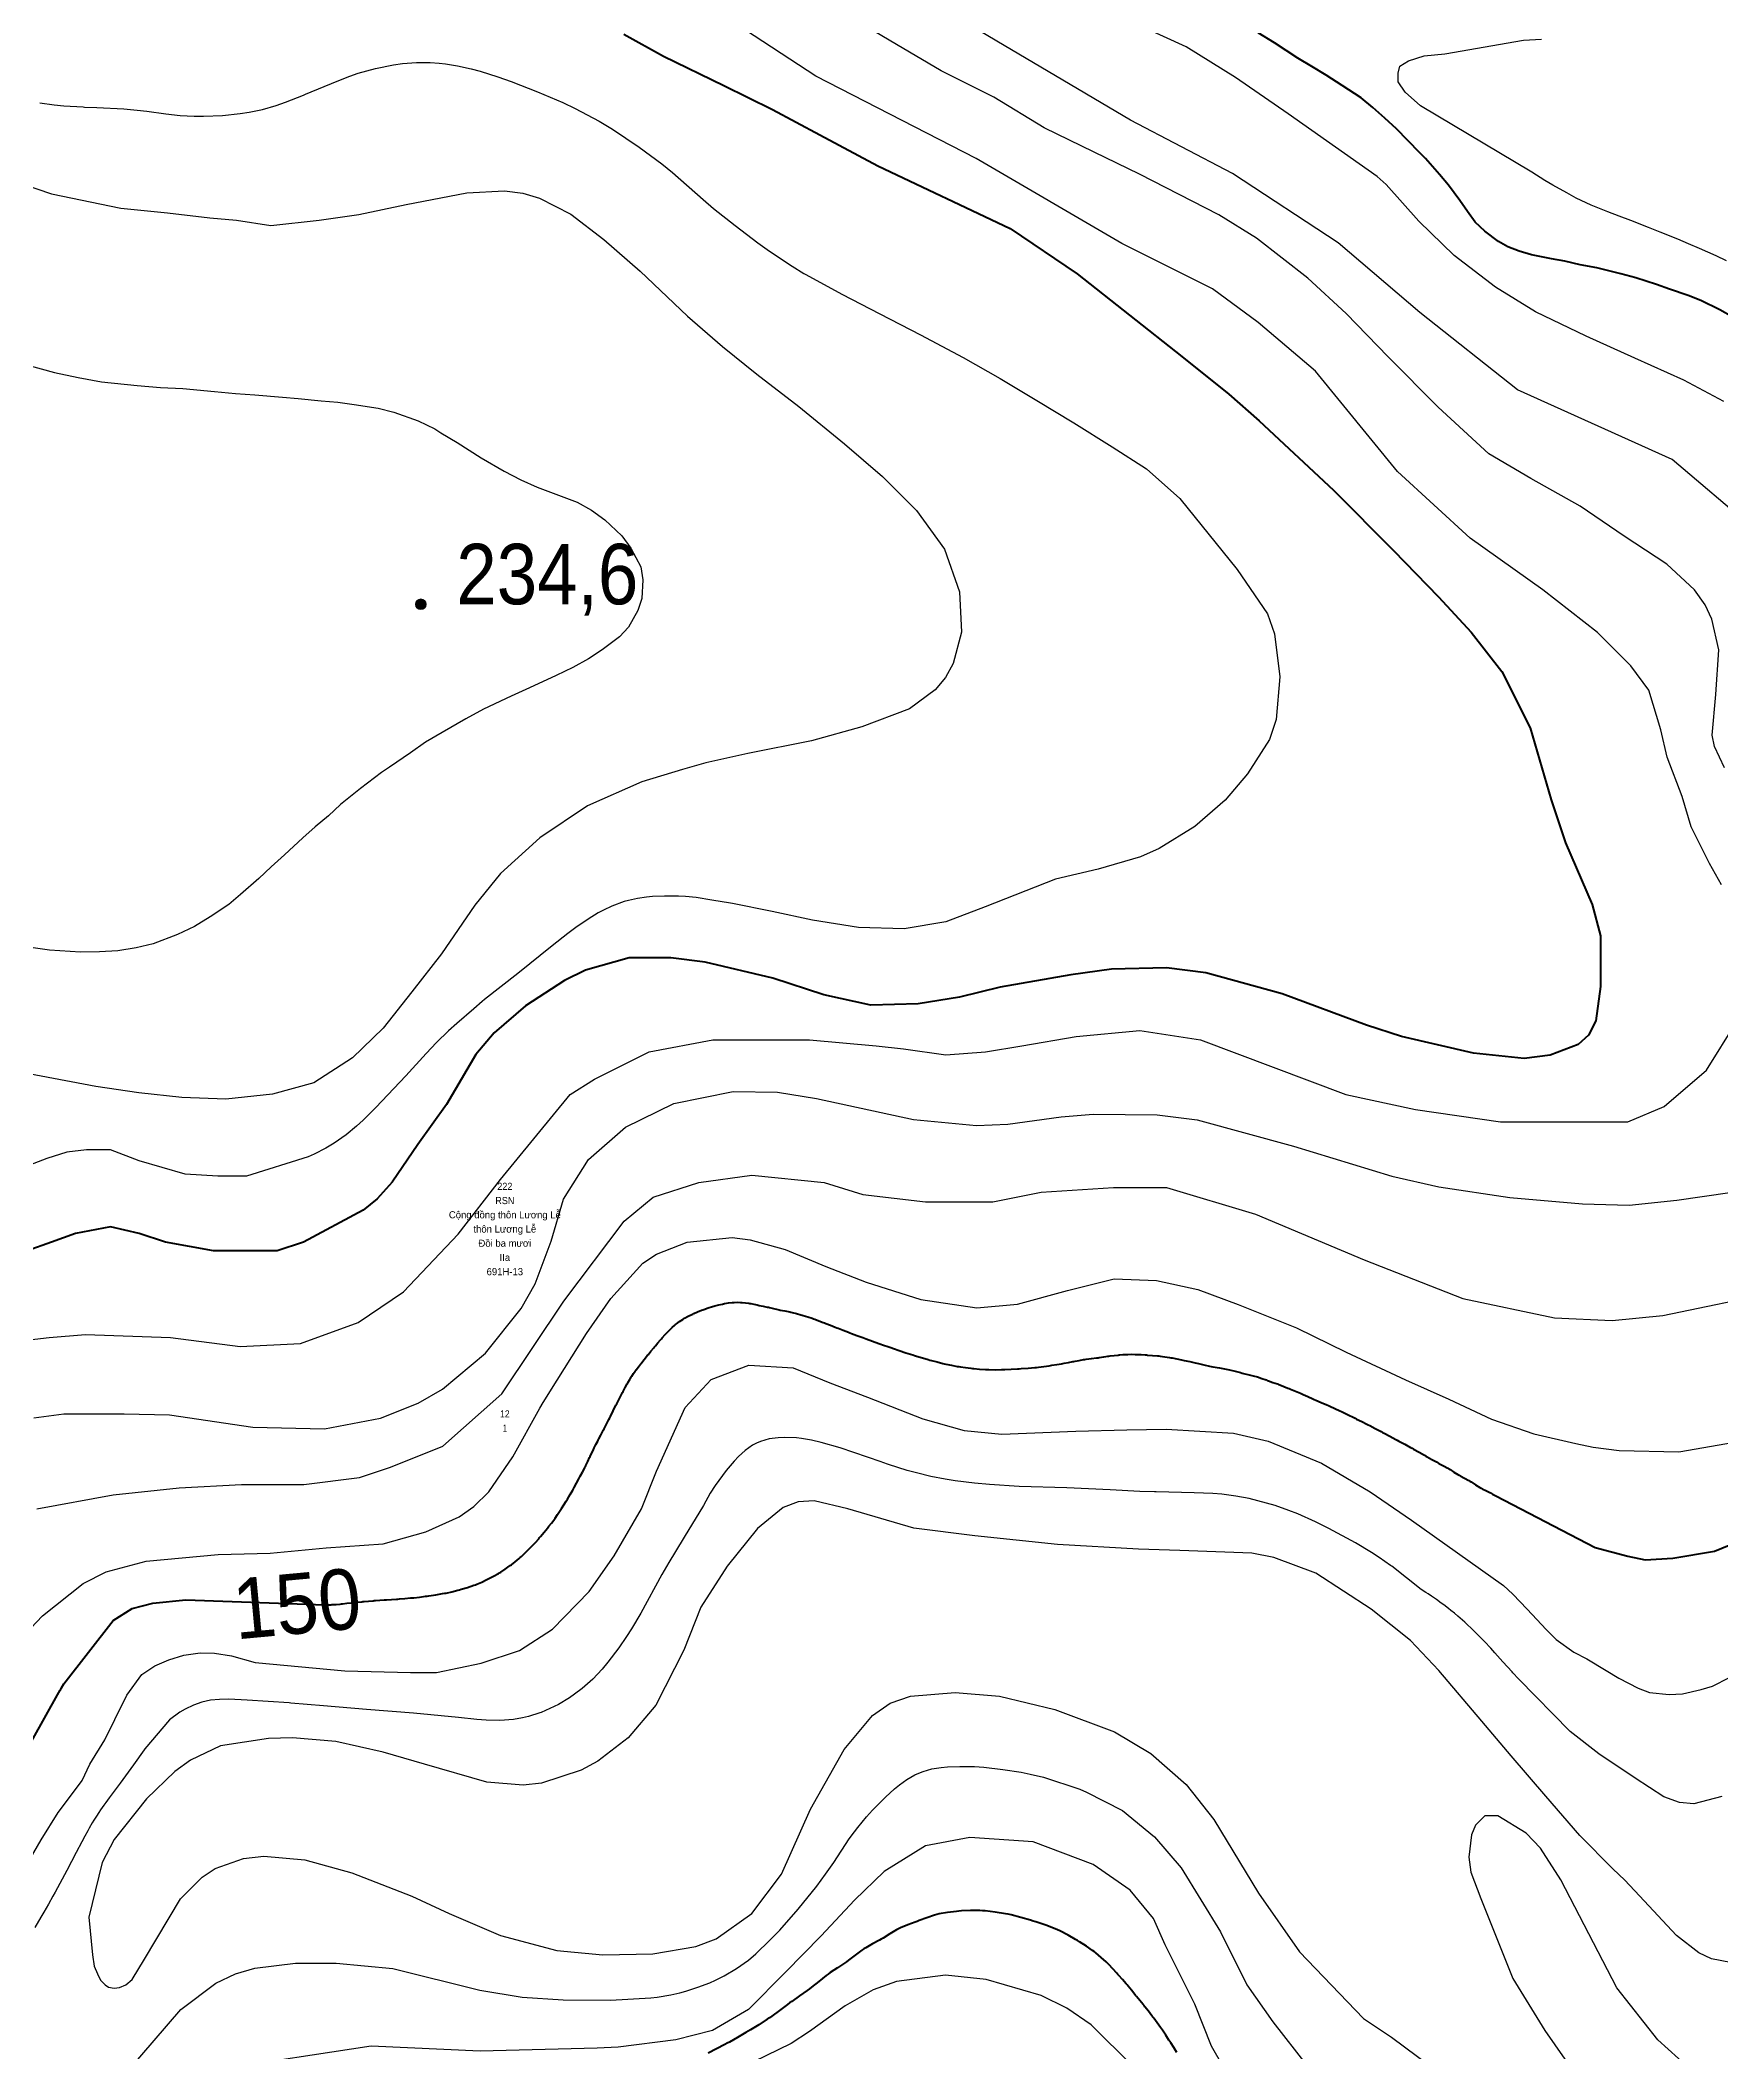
# Model space of a CAD drawing. Header units: metres. Extents: x 549268 to 556659, y 1838059 to 1844558.
# Drawn here: x 555331 to 555804, y 1839774 to 1840340 of the extents above; entities that cross this region are included whole.
import ezdxf
from ezdxf.enums import TextEntityAlignment as Align

# ---------------------------------------------------------------- set-up
doc = ezdxf.new("R2010")
doc.units = ezdxf.units.M
doc.header["$LTSCALE"] = 0.8
for name, color, linetype, lineweight in [('1', 7, 'Continuous', 25), ('2', 7, 'Continuous', 53), ('5', 7, 'Continuous', 13)]:
    doc.layers.add(name, color=color, linetype=linetype, lineweight=lineweight)
doc.layers.add('15', color=7, linetype='Continuous')
doc.layers.add('4', color=7, linetype='Continuous')

msp = doc.modelspace()

# ---------------------------------------------------------------- hatches: boundary and pattern name
at = {"layer": '5'}
msp.add_hatch(color=256, dxfattribs=at).paths.add_polyline_path([(555439.41, 1840181.23, 1), (555436.41, 1840181.23, 1)])

# ---------------------------------------------------------------- linework, layer by layer
at = {"layer": '1'}
for points in [[(555804.7, 1840135.26), (555801.85, 1840141.21), (555801.21, 1840144.4), (555802.29, 1840155.84), (555803.14, 1840168.47), (555801.14, 1840177.07), (555799.23, 1840181.05), (555796.22, 1840185.34), (555788.52, 1840192.5), (555776.51, 1840200.44), (555764.12, 1840208.86), (555750.2, 1840216.58), (555738.35, 1840223.55), (555724.14, 1840236.69), (555710.06, 1840250.81), (555698.3, 1840263.07), (555687.51, 1840272.98), (555673.04, 1840284.23), (555662.41, 1840290.79), (555640.1, 1840302.2), (555627.35, 1840308.37), (555613.3, 1840315.25), (555599.16, 1840323.89), (555584.31, 1840331.24), (555571.71, 1840338.65), (555556.88, 1840347.49)], [(555933.26, 1839959.96), (555943.57, 1839964.55), (555960.76, 1839966.85), (555972.22, 1839968), (555983.68, 1839972.6), (555998.58, 1839981.79), (556006.6, 1839996.73), (556007.75, 1840017.42), (555981.39, 1840055.34), (555918.36, 1840113.95), (555873.67, 1840135.79), (555847.31, 1840142.68), (555840.43, 1840146.13), (555832.41, 1840155.33), (555827.83, 1840173.71), (555822.1, 1840188.65), (555812.93, 1840202.44), (555790.01, 1840221.98), (555746.46, 1840241.52), (555718.96, 1840263.35), (555696.04, 1840282.89), (555666.24, 1840302.43), (555637.59, 1840317.37), (555587.17, 1840347.25)], [(555803.88, 1840102.38), (555800.47, 1840108.36), (555795.35, 1840118.62), (555792.8, 1840127.16), (555788.54, 1840138.28), (555786.83, 1840145.97), (555783.42, 1840157.08), (555778.31, 1840163.92), (555768.93, 1840173.32), (555753.59, 1840185.29), (555733.13, 1840199.82), (555712.67, 1840218.63), (555689.66, 1840246.84), (555673.46, 1840260.51), (555660.68, 1840269.92), (555635.11, 1840282.74), (555594.19, 1840306.67), (555549.01, 1840329.75), (555526.86, 1840344.28)], [(555804.52, 1840238.26), (555793.22, 1840244.27), (555779.44, 1840250.49), (555765.75, 1840256.65), (555751.49, 1840263.53), (555740.23, 1840270.48), (555728.62, 1840279.37), (555718.73, 1840289.03), (555709.47, 1840299.33), (555706.96, 1840301.53), (555692.76, 1840311.57), (555681.96, 1840319.14), (555667.09, 1840329.4), (555653.23, 1840338.07), (555641.55, 1840343.39)], [(555778.36, 1840289.14), (555775.03, 1840290.43), (555771.88, 1840291.59), (555767.2, 1840293.5), (555762.99, 1840295.47), (555760.35, 1840296.94), (555756.43, 1840299.1), (555754.12, 1840300.45), (555750.49, 1840302.81), (555719.2, 1840321.39), (555714.82, 1840325.29), (555712.87, 1840328.22), (555712.87, 1840330.66), (555713.36, 1840332.61), (555715.79, 1840334.07), (555720.17, 1840335.54), (555726.01, 1840336.02), (555748.18, 1840339.86), (555753.18, 1840340.21)], [(555414.37, 1840328.39), (555417.91, 1840329.77), (555420.3, 1840330.58), (555425.14, 1840331.93), (555430.22, 1840332.97), (555432.79, 1840333.33), (555436.67, 1840333.63), (555440.54, 1840333.6), (555443.11, 1840333.42), (555444.82, 1840333.22), (555448.22, 1840332.68), (555452.07, 1840331.85), (555454.6, 1840331.18), (555459.61, 1840329.63), (555463.37, 1840328.31), (555470.78, 1840325.41), (555477.85, 1840322.33), (555481.33, 1840320.66), (555488.06, 1840317.09), (555491.34, 1840315.16), (555491.83, 1840314.86), (555499.35, 1840309.84), (555505.68, 1840305.16), (555508.73, 1840302.69), (555517.33, 1840295.11), (555520.29, 1840292.6), (555526.35, 1840287.76), (555532.73, 1840282.91), (555535.98, 1840280.56), (555542.37, 1840276.3), (555545.65, 1840274.31), (555546.22, 1840273.98), (555556.37, 1840268.44), (555567.04, 1840262.95), (555578.5, 1840257.01), (555590.5, 1840250.63), (555600.95, 1840244.73), (555611.24, 1840238.6), (555621.61, 1840232.24), (555632.43, 1840225.49), (555642.11, 1840219.38), (555651.5, 1840211.03), (555667.62, 1840191.07), (555676.14, 1840178.54), (555678.09, 1840172.95), (555679.55, 1840160.88), (555678.54, 1840148.84), (555676.71, 1840143.23), (555670.46, 1840133.55), (555664.21, 1840126.15), (555655.7, 1840118.74), (555645.69, 1840112.54), (555640.36, 1840110.2), (555628.44, 1840106.78), (555616.51, 1840103.94), (555596.7, 1840096.19), (555585.67, 1840091.93), (555573.89, 1840089.98), (555561.06, 1840090.36), (555548.14, 1840092.39), (555536.75, 1840094.87), (555525.64, 1840097.11), (555525.06, 1840097.21), (555519.77, 1840098.03), (555515.35, 1840098.76), (555512.41, 1840099.05), (555510.45, 1840099.15), (555506.52, 1840099.19), (555503.11, 1840099.03), (555501.41, 1840098.87), (555498.88, 1840098.51), (555496.39, 1840097.97), (555495.17, 1840097.63), (555491.63, 1840096.33), (555489.34, 1840095.25), (555487.85, 1840094.45), (555484.96, 1840092.71), (555481.49, 1840090.34), (555479.25, 1840088.66), (555474.87, 1840085.19), (555465.22, 1840077.38), (555455.85, 1840070.06), (555455.15, 1840069.49), (555452.8, 1840067.49), (555448.05, 1840063.37), (555445.74, 1840061.24), (555442.36, 1840057.96), (555439.43, 1840054.9), (555433.7, 1840048.65), (555425.29, 1840039.73), (555421.69, 1840036.17), (555419.82, 1840034.46), (555416.9, 1840032.04), (555413.53, 1840029.68), (555411.18, 1840028.27), (555407.92, 1840026.6), (555406.24, 1840025.87), (555388.86, 1840020.38), (555380.84, 1840020.38), (555371.59, 1840021), (555358.64, 1840024.71)], [(555330.7, 1840322.3), (555334.74, 1840321.71), (555337.45, 1840321.45), (555342.89, 1840321.12), (555343.34, 1840321.1), (555346.75, 1840320.97), (555354.32, 1840320.58), (555358.09, 1840320.23), (555360.79, 1840319.91), (555366.18, 1840319.18), (555370.23, 1840318.75), (555374.18, 1840318.55), (555376.82, 1840318.53), (555382.1, 1840318.75), (555387.14, 1840319.25), (555389.64, 1840319.63), (555393.35, 1840320.42), (555397.26, 1840321.57), (555399.84, 1840322.48), (555404.92, 1840324.48), (555405.46, 1840324.7), (555414.37, 1840328.39)], [(555321.94, 1840300.85), (555334.03, 1840296.65), (555353.52, 1840292.66), (555366.65, 1840291.35), (555378.55, 1840289.98), (555386.08, 1840289.26), (555395.75, 1840287.75), (555409.28, 1840289.24), (555420.52, 1840290.85), (555433.77, 1840293.72), (555450.91, 1840297.01), (555461.46, 1840297.54), (555466.65, 1840296.87), (555471.35, 1840295.49), (555480.12, 1840290.96), (555489.41, 1840283.84), (555499.66, 1840274.96), (555512.94, 1840262.29), (555522.77, 1840253.74), (555532.41, 1840246), (555544.28, 1840236.83), (555557.13, 1840226.36), (555567.78, 1840217.15), (555577.34, 1840207.63), (555585.28, 1840196.71), (555589.5, 1840184.73), (555590.01, 1840173.37), (555587.7, 1840164.58), (555585.52, 1840160.62), (555582.66, 1840157.17), (555575.44, 1840151.83), (555561.96, 1840146.79), (555547.8, 1840142.8), (555529.95, 1840139.25), (555518.07, 1840136.63), (555511.54, 1840134.78), (555500.13, 1840131.28), (555484.78, 1840124.54), (555471.36, 1840115.58), (555460.3, 1840105.56), (555453.14, 1840096.63), (555443.7, 1840082.96), (555435.43, 1840072.22), (555427.28, 1840062.06), (555418.67, 1840053.63), (555407.84, 1840046.63), (555396.21, 1840043.48), (555383.08, 1840042.04), (555370.67, 1840042.54), (555358.55, 1840043.83), (555346.47, 1840045.58), (555331.09, 1840048.48), (555319.71, 1840050.68)], [(555805.29, 1840277.86), (555802.34, 1840279.29), (555797.64, 1840281.35), (555794.55, 1840282.6), (555791.53, 1840283.94), (555786.61, 1840285.89), (555783.28, 1840287.18), (555778.36, 1840289.14)], [(555326.28, 1840248.77), (555334.85, 1840246.47), (555341.56, 1840245.02), (555348.1, 1840243.84), (555358.16, 1840242.77), (555364.7, 1840242.22), (555370.93, 1840241.92), (555379.9, 1840241.07), (555385.81, 1840240.53), (555391.21, 1840240.13), (555398.96, 1840239.51), (555403.44, 1840239.09), (555409.92, 1840238.46), (555414.55, 1840238.06), (555419.12, 1840237.43), (555425.93, 1840236.42), (555430.35, 1840235.29), (555437.17, 1840232.87), (555441.86, 1840230.63), (555443.51, 1840229.44), (555448.11, 1840226.77), (555454.92, 1840222.45), (555461.4, 1840218.65), (555466.04, 1840216.2), (555470.63, 1840214.17), (555475.11, 1840212.48), (555481.87, 1840209.99), (555485.92, 1840207.76), (555489.68, 1840205), (555494.47, 1840200.52), (555497.03, 1840197.07), (555499.8, 1840191.81), (555500.41, 1840188.14), (555500.14, 1840182.9), (555498.96, 1840179.53), (555496.31, 1840174.8), (555493.79, 1840172.13), (555488.92, 1840168.42), (555485.11, 1840165.88), (555480.65, 1840163.49), (555476.04, 1840161.22), (555468.46, 1840157.78), (555463.36, 1840155.39), (555455.6, 1840151.71), (555450.61, 1840148.98), (555443.91, 1840145.21), (555439.28, 1840142.45), (555434.97, 1840139.44), (555429.07, 1840135.41), (555426.9, 1840133.97), (555420.99, 1840129.44), (555415.35, 1840124.95), (555411.9, 1840121.75), (555408.16, 1840118.66), (555404.77, 1840115.54)], [(555404.77, 1840115.54), (555399.52, 1840110.73), (555395.86, 1840107.44), (555392.35, 1840104.16), (555387.21, 1840099.65), (555383.93, 1840096.83), (555378.68, 1840093.29), (555374.25, 1840090.62), (555369.43, 1840088.39), (555362.6, 1840085.74), (555357.87, 1840084.59), (555352.67, 1840083.8), (555347.49, 1840083.51), (555342.15, 1840083.35), (555333.49, 1840083.94), (555327.55, 1840084.77)], [(555677.73, 1840051.08), (555698.18, 1840043.39), (555717.79, 1840039.12), (555741.66, 1840035.7), (555765.52, 1840035.7), (555777.46, 1840035.7), (555787.69, 1840039.97), (555799.62, 1840050.23), (555808.14, 1840063.91)], [(555318.86, 1839973.29), (555333.35, 1839975), (555343.58, 1839975.86), (555367.45, 1839975), (555387.05, 1839972.44), (555404.11, 1839973.3), (555420.31, 1839979.28), (555433.09, 1839987.83), (555448.44, 1840004.07), (555460.37, 1840019.46), (555479.97, 1840043.39), (555486.79, 1840047.66), (555502.14, 1840055.36), (555520.04, 1840058.78), (555547.31, 1840058.78), (555566.06, 1840057.07), (555573.74, 1840056.21), (555585.67, 1840054.5), (555596.75, 1840055.36), (555606.98, 1840057.07), (555622.32, 1840059.63), (555640.22, 1840061.34), (555657.27, 1840058.78), (555677.73, 1840051.08)], [(555329.09, 1839952.45), (555337.47, 1839953.52), (555354.5, 1839953.53), (555367.25, 1839953.25), (555390.67, 1839949.82), (555410.85, 1839949.36), (555426.56, 1839952.34), (555437.2, 1839956.52), (555443.98, 1839960.48), (555456.07, 1839970.6), (555466.17, 1839983.15), (555470.11, 1839990.13), (555474.6, 1840002.09), (555478.04, 1840013.92), (555485.08, 1840025.1), (555495.53, 1840034.19), (555509.07, 1840040.81), (555525.78, 1840044.25), (555538.31, 1840044.06), (555549.26, 1840042.28), (555576.53, 1840036.32), (555594.23, 1840034.66)], [(555594.23, 1840034.66), (555603.1, 1840035.04), (555618.03, 1840037.05), (555627.04, 1840037.85), (555645.11, 1840037.6), (555656.37, 1840036.2), (555683.45, 1840028.82), (555711.15, 1840020.4), (555724.32, 1840017.39), (555744.26, 1840014.37), (555764.72, 1840012.65), (555777.86, 1840012.23), (555791.28, 1840013.61), (555806.2, 1840015.82)], [(555358.64, 1840024.71), (555350.62, 1840027.8), (555343.84, 1840027.8), (555338.29, 1840027.18), (555332.74, 1840025.33), (555327.81, 1840023.47)], [(555329.86, 1839926.83), (555351.34, 1839930.75), (555369.89, 1839932.71), (555387.46, 1839933.69), (555405.03, 1839933.69), (555420.65, 1839935.64), (555429.43, 1839938.58), (555444.08, 1839944.45), (555460.67, 1839959.14), (555478.16, 1839985.27), (555495.11, 1840007.71), (555503.25, 1840014.51), (555516.14, 1840018.59), (555531.05, 1840020.63), (555551.4, 1840018.59), (555562.25, 1840015.19), (555579.88, 1840013.15), (555598.86, 1840013.15), (555612.43, 1840015.87), (555632.77, 1840017.23), (555647.69, 1840017.23), (555672.78, 1840009.75), (555703.29, 1839996.83), (555731.09, 1839985.95), (555756.86, 1839980.51), (555773.14, 1839979.83), (555787.38, 1839981.19), (555819.92, 1839987.99)], [(555318.29, 1839882.84), (555331.44, 1839896.72), (555342.95, 1839905.81), (555349.43, 1839909.1), (555360.67, 1839912.1), (555380.91, 1839913.97), (555395.52, 1839914.35), (555411.26, 1839915.85), (555427.37, 1839916.97), (555439.37, 1839920.35), (555448.71, 1839924.6), (555452.86, 1839927.47), (555457.01, 1839931.63), (555463.81, 1839941.49), (555471.38, 1839955.15), (555472.33, 1839956.75), (555476.32, 1839962.99), (555484.55, 1839976.15), (555491.42, 1839985.98), (555500.42, 1839995.96), (555504.25, 1839998.47), (555512.88, 1840001.82), (555525.55, 1840003.12), (555530.59, 1840002.52), (555540.42, 1839999.8), (555551.9, 1839994.98), (555563.24, 1839990.62), (555578.56, 1839985.75), (555594.35, 1839983.38), (555605.75, 1839984.35), (555619.83, 1839988.24), (555632.94, 1839991.56), (555644.87, 1839991.09), (555656.48, 1839988.53), (555667.9, 1839984.27), (555684.24, 1839977.74), (555698.29, 1839970.87), (555714.96, 1839963.07), (555727.16, 1839957.67), (555739.19, 1839952.07), (555751.06, 1839947.95), (555762.87, 1839945.23), (555767.76, 1839944.18), (555775.07, 1839943.21), (555791.85, 1839942.9), (555807.47, 1839945.56)], [(555435.02, 1839880.77), (555442.32, 1839880.77), (555454.87, 1839883.4), (555465.66, 1839886.95), (555475, 1839892.98), (555485.31, 1839903.54), (555492.29, 1839913.58), (555499.96, 1839926.79), (555504.23, 1839937.41), (555512.25, 1839955.37), (555519.62, 1839963.24), (555530.22, 1839967.21), (555542.66, 1839966.52), (555552.99, 1839962.22), (555563.59, 1839958.24), (555579.12, 1839952.15), (555590.81, 1839948.88), (555601.37, 1839947.84), (555622.18, 1839948.67), (555636.55, 1839949.08), (555647.57, 1839949.26), (555666.53, 1839948.12), (555676.35, 1839945.82), (555691.3, 1839939.67), (555704.99, 1839931.62), (555716.61, 1839923.63), (555742.52, 1839905.22), (555745.13, 1839902.8), (555749.15, 1839898.56), (555751.9, 1839895.68), (555754.55, 1839892.89), (555757.38, 1839890.11), (555762.27, 1839886.53), (555765.94, 1839884.6), (555771.45, 1839881.37), (555774.96, 1839879.23), (555780.42, 1839876.36), (555783.64, 1839875.13), (555789.13, 1839874.61), (555792.84, 1839874.83), (555798.15, 1839875.98), (555801.31, 1839876.98), (555806.1, 1839879.38)], [(555640.18, 1839931.73), (555631.88, 1839932.13), (555619.63, 1839932.72), (555606.22, 1839933.15), (555597.87, 1839933.63), (555593.71, 1839934.01), (555588.21, 1839934.72), (555585.48, 1839935.17), (555581.4, 1839935.96), (555577.39, 1839936.92), (555574.74, 1839937.64), (555569.49, 1839939.29), (555567.92, 1839939.84), (555567.47, 1839940), (555555.92, 1839943.96), (555550.56, 1839945.53), (555547.82, 1839946.16), (555545.04, 1839946.62), (555543.62, 1839946.78), (555540.18, 1839946.92), (555538.46, 1839946.84), (555535.94, 1839946.47), (555533.52, 1839945.78), (555532.38, 1839945.29), (555531.27, 1839944.7), (555529.19, 1839943.25), (555527.28, 1839941.52), (555526.08, 1839940.25), (555523.84, 1839937.58), (555520.75, 1839933.4), (555519.36, 1839931.22), (555517.49, 1839927.76), (555512.04, 1839918.84), (555511.77, 1839918.41), (555507.71, 1839911.74), (555505.76, 1839908.35), (555499.79, 1839897.52), (555497.16, 1839893.12), (555495.78, 1839890.96), (555493.62, 1839887.77), (555490.55, 1839883.66), (555488.9, 1839881.7), (555486.27, 1839878.92), (555483.3, 1839876.3), (555481.19, 1839874.69), (555479.72, 1839873.68), (555476.66, 1839871.8), (555471.8, 1839869.58), (555471.42, 1839869.44), (555468.17, 1839868.43), (555466.51, 1839868.04), (555463.99, 1839867.6), (555460.17, 1839867.27), (555456.29, 1839867.34), (555453.7, 1839867.54), (555448.54, 1839868.13), (555435.88, 1839869.4), (555422.67, 1839870.41), (555410.53, 1839871.42), (555401.32, 1839872.18), (555400.9, 1839872.22), (555389.09, 1839873.05), (555383.88, 1839873.29), (555381.3, 1839873.24), (555378.77, 1839872.99), (555377.53, 1839872.76), (555376.31, 1839872.45), (555373.92, 1839871.61), (555371.62, 1839870.48), (555370.12, 1839869.59), (555367.2, 1839867.48), (555360.23, 1839859.32), (555360.04, 1839859.05), (555357.07, 1839854.86), (555355.57, 1839852.77), (555353.29, 1839849.66), (555350.26, 1839845.58), (555349.26, 1839844.2), (555348.77, 1839843.51), (555347.81, 1839842.12), (555347.33, 1839841.42), (555346.64, 1839840.36), (555345.95, 1839839.25), (555345.5, 1839838.51), (555344.63, 1839837.01), (555344.2, 1839836.26), (555343.37, 1839834.73), (555342.55, 1839833.2), (555340.94, 1839830.12), (555338.36, 1839825.14), (555337.05, 1839822.67), (555335.72, 1839820.2), (555335.05, 1839818.97), (555334.43, 1839817.86), (555333.17, 1839815.63), (555331.9, 1839813.42), (555331.03, 1839811.95), (555329.28, 1839809.03)], [(555806.36, 1839799.27), (555801, 1839800.27), (555797.48, 1839801.97), (555791.22, 1839806.84), (555780.78, 1839818.01), (555776.62, 1839822.36), (555773.29, 1839825.54), (555764.04, 1839834.99), (555754.47, 1839845.98), (555744.72, 1839857.36), (555736.42, 1839867.07), (555724.37, 1839881.32), (555716.36, 1839889.78), (555705.33, 1839898.62), (555689.69, 1839908.73), (555677.88, 1839913.13), (555671.7, 1839914.35), (555651.46, 1839915.1), (555639.85, 1839915.48), (555617.01, 1839916.76), (555593.81, 1839919.19), (555576.62, 1839921.43), (555558.08, 1839926.79), (555548.62, 1839929.05), (555544.04, 1839928.81), (555539.89, 1839927.2), (555532.62, 1839921.28), (555524.11, 1839910.66), (555516.69, 1839899.16), (555511.89, 1839887.1), (555504.06, 1839871.57), (555496.24, 1839862.44), (555487.72, 1839855.89), (555483, 1839853.3), (555471.87, 1839849.65), (555466.75, 1839849.13), (555456.45, 1839849.94), (555438.95, 1839854.99), (555427.32, 1839858.41), (555414.04, 1839861.37), (555401.81, 1839862.44), (555395.04, 1839862.26), (555381.55, 1839860.21), (555373.09, 1839856.18), (555368.67, 1839852.99), (555360.72, 1839845.29), (555351.64, 1839833.78), (555348.28, 1839827.35), (555344.49, 1839811.98), (555345.51, 1839801.43), (555345.99, 1839798.18), (555346.97, 1839796.06), (555347.78, 1839794.27), (555349.08, 1839792.96), (555350.05, 1839792.31), (555351.68, 1839791.99), (555353.14, 1839792.15), (555354.93, 1839792.96), (555356.71, 1839794.43), (555360.16, 1839800.15), (555370.35, 1839817.1), (555376.42, 1839823.2), (555380.02, 1839825.63), (555387.99, 1839828.47), (555393.72, 1839829.09), (555405.31, 1839828.08), (555418.54, 1839824.41), (555435.35, 1839817.85), (555445.85, 1839813.03), (555460.35, 1839806.79), (555476.2, 1839802.56), (555489.14, 1839801.42), (555503.21, 1839801.69), (555515.29, 1839803.77), (555520.98, 1839805.92), (555531.02, 1839813.01), (555539.35, 1839824.04), (555547.59, 1839842.32), (555556.98, 1839859.16), (555565, 1839868.71), (555569.94, 1839872.13), (555575.68, 1839874.17), (555588.26, 1839875.14), (555600.77, 1839874.1), (555616.27, 1839870.39), (555633.06, 1839864.12), (555643.28, 1839857.99), (555653.21, 1839849.25), (555660.99, 1839839.43), (555673.56, 1839818.72), (555685.17, 1839802.22), (555703.16, 1839783.47)], [(555803.95, 1839845.95), (555796.07, 1839843.9), (555792.02, 1839844.24), (555787.6, 1839845.84), (555779.53, 1839851.08), (555769.31, 1839857.91), (555761.25, 1839864.22), (555746.77, 1839879.04), (555745.18, 1839880.73), (555744.95, 1839880.98), (555742.36, 1839883.83), (555740.07, 1839886.37), (555738.92, 1839887.63), (555737.16, 1839889.5), (555735.57, 1839891.15), (555734.75, 1839891.96), (555733.52, 1839893.16), (555732.27, 1839894.34), (555731.63, 1839894.92), (555730.35, 1839896.06), (555729.7, 1839896.62), (555728.71, 1839897.45), (555727.72, 1839898.25), (555727.06, 1839898.78), (555725.71, 1839899.81), (555725.02, 1839900.32), (555723.64, 1839901.31), (555722.23, 1839902.27), (555721.29, 1839902.9), (555720.65, 1839903.31), (555719.36, 1839904.12), (555711.06, 1839910.66), (555710.77, 1839910.88), (555707.56, 1839913.14), (555705.36, 1839914.55), (555700.85, 1839917.23), (555693.39, 1839921.33), (555689.59, 1839923.21), (555684.64, 1839925.4), (555682.12, 1839926.39), (555678.29, 1839927.72), (555673.4, 1839929.12), (555670.93, 1839929.69), (555667.18, 1839930.4), (555663.31, 1839930.93), (555660.71, 1839931.16), (555655.46, 1839931.37), (555644.76, 1839931.65), (555644.33, 1839931.65), (555640.18, 1839931.73)], [(555326.65, 1839825.96), (555331.06, 1839833.71), (555335.92, 1839841.37), (555339.39, 1839846.02), (555342.62, 1839850.37), (555344.81, 1839855.02), (555349.04, 1839861.9), (555351.82, 1839867.62), (555355.21, 1839874.4), (555359.4, 1839880.27), (555363.13, 1839882.68), (555367.07, 1839884.39), (555371.2, 1839885.7), (555375.82, 1839886.35), (555379.83, 1839886.22), (555384.61, 1839885.47), (555391.36, 1839883.65), (555416.53, 1839881.25), (555435.02, 1839880.77)], [(555559.93, 1839835.94), (555560.85, 1839837.19), (555563.27, 1839840.18), (555564.99, 1839842.09), (555568.63, 1839845.75), (555571.22, 1839848.1), (555572.56, 1839849.2), (555574.66, 1839850.71), (555576.88, 1839851.99), (555578.03, 1839852.52), (555579.23, 1839852.98), (555581.73, 1839853.66), (555584.31, 1839854.09), (555586.06, 1839854.27), (555589.58, 1839854.4), (555593.66, 1839854.31), (555596.36, 1839854.14), (555601.71, 1839853.55), (555606.79, 1839852.72), (555609.32, 1839852.21), (555613.09, 1839851.32), (555623.28, 1839847.94), (555625.23, 1839847.15), (555635.31, 1839841.94), (555644.33, 1839834.57), (555651.84, 1839825.81), (555662.9, 1839807.82), (555670.35, 1839792.93), (555677.58, 1839782.55), (555687.29, 1839770.17)], [(555343.83, 1839755.17), (555370.37, 1839786.02), (555380.23, 1839793.39), (555385.75, 1839796), (555391.23, 1839797.62), (555402.64, 1839799.02), (555414.1, 1839799.02), (555430.08, 1839797.51), (555454.53, 1839791.48), (555466.44, 1839789.47), (555477.99, 1839788.74), (555491.28, 1839788.59), (555502.6, 1839789.29), (555504.4, 1839789.5), (555508.27, 1839790.16), (555510.82, 1839790.74), (555512.51, 1839791.2), (555515.85, 1839792.26), (555519.22, 1839793.55), (555520.87, 1839794.27), (555523.29, 1839795.47), (555526.76, 1839797.52), (555530.07, 1839799.93), (555532.17, 1839801.69), (555536.14, 1839805.47), (555538.88, 1839808.32), (555544.08, 1839814.24), (555549.29, 1839820.74), (555551.77, 1839824.09), (555554.07, 1839827.34), (555558.42, 1839834.01), (555559.93, 1839835.94)], [(555797.6, 1839766.96), (555785.98, 1839777.46), (555774.37, 1839792.09), (555758.63, 1839822.47), (555752.95, 1839831.38), (555748.89, 1839835.59), (555740.89, 1839840.51), (555737.27, 1839840.47), (555734.68, 1839837.88), (555733.56, 1839835.15), (555732.77, 1839828.84), (555733.37, 1839824.65), (555736.14, 1839817.22), (555745.14, 1839794.71), (555754.13, 1839780.09), (555765.37, 1839763.96)], [(555663.68, 1839769.97), (555660.36, 1839775.69), (555655.7, 1839787.5), (555647.3, 1839804.19), (555644.08, 1839811.59), (555637.46, 1839819.54), (555627.1, 1839826.79), (555610.21, 1839833.16), (555592.41, 1839834.43), (555579.88, 1839832.02), (555568.31, 1839824.85), (555559.94, 1839816.72), (555550.59, 1839806.71), (555540.54, 1839796.48), (555530.07, 1839786.05), (555519.98, 1839780.08), (555509.68, 1839777.47), (555493.43, 1839775.38), (555487.54, 1839775.11), (555454.59, 1839774.31), (555423.96, 1839775.7), (555380.9, 1839769.13)], [(555638.33, 1839769.97), (555626.51, 1839781.71), (555619.64, 1839786.38), (555612.43, 1839789.95), (555596.97, 1839794.47), (555585.5, 1839795.7), (555571.72, 1839793.92), (555565.22, 1839791.55), (555557.28, 1839787), (555547.27, 1839779.85), (555542.15, 1839776.48), (555524.55, 1839767.94)], [(555703.16, 1839783.47), (555711.03, 1839778.22), (555732.62, 1839762.15)]]:
    msp.add_lwpolyline(points, dxfattribs=at)
at = {"layer": '2'}
for points in [[(555495.03, 1840341.62), (555506.19, 1840335.36), (555523.2, 1840327.13), (555536.85, 1840320.4), (555550.18, 1840313.26), (555566.48, 1840304.57), (555603.75, 1840286.97), (555622.56, 1840274.17), (555652.07, 1840250.89), (555665.23, 1840240.37), (555673.81, 1840232.86), (555694.66, 1840213.33), (555711.53, 1840196.35), (555724.26, 1840183.31), (555733.46, 1840173.41), (555742.09, 1840162.38), (555750.02, 1840146.52), (555755.97, 1840126.22), (555759.96, 1840114.15), (555767.48, 1840096.81), (555769.84, 1840087.99), (555769.84, 1840073.76), (555768.47, 1840064.09), (555766.43, 1840060.09), (555763.49, 1840057.47), (555755.64, 1840054.39), (555748.35, 1840053.53), (555734.07, 1840054.96), (555713.87, 1840059.69)], [(555807.03, 1840262.04), (555803.38, 1840264.09), (555798.08, 1840266.66), (555794.52, 1840268.08), (555789.22, 1840269.91), (555785.57, 1840271.22), (555779.73, 1840273.08), (555775.57, 1840274.21), (555768.82, 1840275.85), (555764.07, 1840276.69), (555759.82, 1840277.71), (555756.04, 1840278.37), (555750.41, 1840279.52), (555746.9, 1840280.53), (555743.78, 1840281.8), (555741.16, 1840283.25), (555737.29, 1840286.21), (555734.54, 1840288.69), (555732.35, 1840291.67), (555730.25, 1840294.77), (555727.04, 1840299.08), (555724.53, 1840302.12), (555720.55, 1840306.66), (555718.86, 1840308.33), (555712.39, 1840314.96), (555709.14, 1840318.01), (555705.8, 1840320.94), (555702.48, 1840323.66), (555697.17, 1840327.17), (555692.67, 1840330.05), (555688.56, 1840332.46), (555684.65, 1840334.89), (555678.07, 1840339.19), (555673.49, 1840341.95)], [(555713.87, 1840059.69), (555703.99, 1840062.82), (555680.27, 1840071.64), (555658.77, 1840077.54), (555647.74, 1840078.95), (555632.27, 1840078.64), (555620.82, 1840077.01), (555600.94, 1840073.57), (555589.45, 1840070.71), (555577.84, 1840068.89), (555564.5, 1840068.46), (555551.31, 1840071.4), (555536.96, 1840076.11), (555517.96, 1840080.59), (555508.23, 1840081.8), (555496.55, 1840081.8), (555484.29, 1840078.29), (555478.37, 1840075.45), (555467.35, 1840068.33), (555458.59, 1840060.72), (555453.36, 1840054.65), (555445.13, 1840040.57), (555437.04, 1840029.28), (555429.82, 1840018.7), (555425.6, 1840013.98), (555421.71, 1840010.82), (555404.89, 1840001.83), (555397.49, 1839999.35), (555388.86, 1839999.35), (555379.61, 1839999.35), (555366.04, 1840001.83), (555358.64, 1840004.3), (555350.62, 1840006.16), (555340.76, 1840004.3), (555333.97, 1840001.83), (555327.19, 1839999.35)], [(555491.26, 1839952.8), (555492.05, 1839954.38), (555492.82, 1839955.94), (555493.02, 1839956.34), (555493.21, 1839956.72), (555493.88, 1839958.01), (555494.5, 1839959.19), (555494.67, 1839959.51), (555494.84, 1839959.83), (555495.44, 1839960.98), (555495.99, 1839962.01), (555496.13, 1839962.26), (555496.26, 1839962.49), (555496.69, 1839963.2), (555497.09, 1839963.83), (555497.2, 1839964), (555497.32, 1839964.18), (555497.76, 1839964.85), (555498.25, 1839965.55), (555498.4, 1839965.75), (555498.55, 1839965.96), (555499.12, 1839966.72), (555499.74, 1839967.52), (555499.91, 1839967.74), (555500.09, 1839967.97), (555500.73, 1839968.8), (555501.42, 1839969.67), (555501.63, 1839969.92), (555501.84, 1839970.18), (555502.66, 1839971.16), (555503.48, 1839972.15), (555503.7, 1839972.41), (555503.91, 1839972.67), (555504.64, 1839973.54), (555505.37, 1839974.4), (555505.59, 1839974.64), (555505.81, 1839974.89), (555506.66, 1839975.82), (555507.51, 1839976.7), (555507.73, 1839976.93), (555507.94, 1839977.14), (555508.65, 1839977.83), (555509.37, 1839978.46), (555509.59, 1839978.64), (555509.81, 1839978.82), (555510.67, 1839979.48), (555511.6, 1839980.11), (555511.86, 1839980.28), (555512.12, 1839980.44), (555513.1, 1839980.98), (555514.12, 1839981.48), (555514.41, 1839981.62), (555514.7, 1839981.75), (555515.79, 1839982.23), (555516.92, 1839982.68), (555517.25, 1839982.8), (555517.57, 1839982.92), (555518.8, 1839983.34), (555520.01, 1839983.72), (555520.33, 1839983.82), (555520.65, 1839983.91), (555521.73, 1839984.19), (555522.79, 1839984.42), (555523.09, 1839984.48), (555523.39, 1839984.54), (555524.49, 1839984.72), (555525.55, 1839984.85), (555525.83, 1839984.88), (555526.09, 1839984.9), (555526.99, 1839984.92), (555527.85, 1839984.89), (555528.1, 1839984.87), (555528.35, 1839984.85), (555529.29, 1839984.76), (555530.23, 1839984.63), (555530.48, 1839984.59), (555530.73, 1839984.55), (555531.6, 1839984.38), (555532.51, 1839984.18), (555532.79, 1839984.12), (555533.08, 1839984.06), (555534.2, 1839983.84), (555535.38, 1839983.59), (555535.71, 1839983.52), (555536.03, 1839983.45), (555537.17, 1839983.17), (555538.35, 1839982.89), (555538.7, 1839982.81), (555539.05, 1839982.74), (555540.37, 1839982.48), (555541.7, 1839982.2), (555542.06, 1839982.12), (555542.41, 1839982.04), (555543.63, 1839981.72), (555544.84, 1839981.37), (555545.18, 1839981.27), (555545.52, 1839981.17), (555546.79, 1839980.8), (555548.05, 1839980.41), (555548.39, 1839980.29), (555548.73, 1839980.17)], [(555548.73, 1839980.17), (555549.93, 1839979.72), (555551.14, 1839979.24), (555551.49, 1839979.1), (555551.84, 1839978.96), (555553.16, 1839978.44), (555554.53, 1839977.91), (555554.92, 1839977.76), (555555.31, 1839977.6), (555556.74, 1839977.05), (555558.21, 1839976.49), (555558.63, 1839976.33), (555559.05, 1839976.18), (555560.6, 1839975.6), (555562.23, 1839975.01), (555562.7, 1839974.84), (555563.18, 1839974.66), (555564.98, 1839974), (555566.82, 1839973.34), (555567.32, 1839973.16), (555567.83, 1839972.98), (555569.63, 1839972.37), (555571.45, 1839971.75), (555571.97, 1839971.58), (555572.49, 1839971.4), (555574.42, 1839970.75), (555576.32, 1839970.11), (555576.83, 1839969.95), (555577.33, 1839969.79), (555579.05, 1839969.27), (555580.7, 1839968.8), (555581.15, 1839968.68), (555581.6, 1839968.55), (555583.18, 1839968.13), (555584.76, 1839967.74), (555585.2, 1839967.63), (555585.65, 1839967.53), (555587.26, 1839967.19), (555588.85, 1839966.89), (555589.28, 1839966.82), (555589.71, 1839966.76), (555591.2, 1839966.55), (555592.7, 1839966.37), (555593.12, 1839966.33), (555593.55, 1839966.28), (555595.14, 1839966.12), (555596.79, 1839966), (555597.26, 1839965.98), (555597.73, 1839965.97), (555599.5, 1839965.96), (555601.28, 1839966), (555601.77, 1839966.01), (555602.25, 1839966.03), (555603.99, 1839966.1), (555605.77, 1839966.2), (555606.29, 1839966.23), (555606.81, 1839966.26), (555608.78, 1839966.41), (555610.69, 1839966.57), (555611.18, 1839966.62), (555611.66, 1839966.68), (555613.23, 1839966.88), (555614.68, 1839967.09), (555615.07, 1839967.15), (555615.46, 1839967.21), (555616.84, 1839967.43), (555618.17, 1839967.65), (555618.53, 1839967.71), (555618.88, 1839967.77), (555620.12, 1839967.99), (555621.32, 1839968.22), (555621.65, 1839968.28), (555621.97, 1839968.34), (555623.15, 1839968.57), (555624.4, 1839968.79), (555624.76, 1839968.84), (555625.14, 1839968.9), (555626.6, 1839969.1), (555628.06, 1839969.29), (555628.44, 1839969.34), (555628.81, 1839969.39), (555630.05, 1839969.59), (555631.21, 1839969.76), (555631.53, 1839969.8), (555631.85, 1839969.84), (555633.01, 1839969.97), (555634.09, 1839970.07), (555634.36, 1839970.1), (555634.62, 1839970.12), (555635.46, 1839970.2), (555636.29, 1839970.26), (555636.54, 1839970.27), (555636.79, 1839970.27), (555637.79, 1839970.29), (555638.85, 1839970.28), (555639.15, 1839970.27), (555639.45, 1839970.26), (555640.54, 1839970.21), (555641.7, 1839970.13), (555642.05, 1839970.11), (555642.4, 1839970.09)], [(555642.4, 1839970.09), (555643.76, 1839970), (555645.16, 1839969.88), (555645.54, 1839969.84), (555645.92, 1839969.8), (555647.26, 1839969.6), (555648.57, 1839969.38), (555648.93, 1839969.31), (555649.29, 1839969.25), (555650.57, 1839969), (555651.9, 1839968.72), (555652.3, 1839968.64), (555652.7, 1839968.56), (555654.23, 1839968.23), (555655.81, 1839967.89), (555656.24, 1839967.79), (555656.67, 1839967.7), (555658.19, 1839967.34), (555659.78, 1839966.99), (555660.25, 1839966.89), (555660.73, 1839966.79), (555662.6, 1839966.45), (555664.46, 1839966.1), (555664.95, 1839966), (555665.42, 1839965.9), (555667.01, 1839965.52), (555668.54, 1839965.13), (555668.96, 1839965.03), (555669.4, 1839964.92), (555670.99, 1839964.55), (555672.51, 1839964.16), (555672.9, 1839964.05), (555673.28, 1839963.93), (555674.53, 1839963.51), (555675.73, 1839963.07), (555676.06, 1839962.95), (555676.4, 1839962.83), (555677.67, 1839962.4), (555678.92, 1839961.96), (555679.25, 1839961.83), (555679.58, 1839961.71), (555680.71, 1839961.27), (555681.87, 1839960.79), (555682.22, 1839960.65), (555682.58, 1839960.5), (555683.97, 1839959.94), (555685.4, 1839959.35), (555685.79, 1839959.19), (555686.17, 1839959.02), (555687.51, 1839958.42), (555688.88, 1839957.79), (555689.28, 1839957.61), (555689.69, 1839957.42), (555691.24, 1839956.73), (555692.82, 1839956.04), (555693.24, 1839955.85), (555693.65, 1839955.66), (555695.09, 1839955.01), (555696.52, 1839954.35), (555696.92, 1839954.16), (555697.34, 1839953.97), (555698.86, 1839953.23), (555700.39, 1839952.49), (555700.8, 1839952.29), (555701.2, 1839952.09), (555702.62, 1839951.39), (555704.05, 1839950.67), (555704.46, 1839950.46), (555704.88, 1839950.24), (555706.45, 1839949.43), (555708.06, 1839948.58), (555708.51, 1839948.34), (555708.95, 1839948.1), (555710.57, 1839947.23), (555712.19, 1839946.36), (555712.64, 1839946.11), (555713.09, 1839945.87), (555714.72, 1839944.99), (555716.34, 1839944.11), (555716.78, 1839943.86), (555717.22, 1839943.62), (555718.78, 1839942.74), (555720.28, 1839941.89), (555720.67, 1839941.67), (555721.06, 1839941.45), (555722.39, 1839940.71), (555723.66, 1839940.01), (555724.01, 1839939.81), (555724.36, 1839939.62), (555725.61, 1839938.92), (555726.82, 1839938.23), (555727.15, 1839938.04), (555727.47, 1839937.85), (555728.58, 1839937.17), (555729.7, 1839936.5), (555730.01, 1839936.31), (555730.33, 1839936.13), (555731.52, 1839935.47), (555732.74, 1839934.78), (555733.08, 1839934.59), (555733.42, 1839934.38)], [(555425.18, 1839901.03), (555426.38, 1839901.12), (555427.6, 1839901.2), (555427.95, 1839901.22), (555428.31, 1839901.24), (555429.64, 1839901.33), (555431.05, 1839901.42), (555431.46, 1839901.45), (555431.88, 1839901.48), (555433.43, 1839901.61), (555435.04, 1839901.75), (555435.48, 1839901.8), (555435.93, 1839901.84), (555437.54, 1839902.02), (555439.22, 1839902.24), (555439.71, 1839902.3), (555440.22, 1839902.37), (555442.13, 1839902.65), (555444.04, 1839902.97), (555444.54, 1839903.06), (555445.03, 1839903.15), (555446.67, 1839903.51), (555448.3, 1839903.93), (555448.77, 1839904.06), (555449.25, 1839904.2), (555451.09, 1839904.74), (555452.86, 1839905.33), (555453.3, 1839905.49), (555453.72, 1839905.65), (555455.08, 1839906.22), (555456.34, 1839906.83), (555456.7, 1839907.01), (555457.06, 1839907.19), (555458.4, 1839907.88), (555459.73, 1839908.63), (555460.09, 1839908.84), (555460.43, 1839909.05), (555461.63, 1839909.85), (555462.78, 1839910.67), (555463.09, 1839910.9), (555463.4, 1839911.12), (555464.49, 1839911.95), (555465.6, 1839912.86), (555465.91, 1839913.13), (555466.23, 1839913.42), (555467.41, 1839914.57), (555468.57, 1839915.74), (555468.87, 1839916.05), (555469.16, 1839916.35), (555470.14, 1839917.38), (555471.08, 1839918.42), (555471.34, 1839918.72), (555471.61, 1839919.03), (555472.6, 1839920.22), (555473.53, 1839921.37), (555473.76, 1839921.66), (555473.98, 1839921.94), (555474.67, 1839922.82), (555475.31, 1839923.67), (555475.49, 1839923.93), (555475.68, 1839924.21), (555476.41, 1839925.27), (555477.14, 1839926.37), (555477.33, 1839926.66), (555477.52, 1839926.95), (555478.15, 1839927.94), (555478.78, 1839928.96), (555478.97, 1839929.26), (555479.17, 1839929.58), (555479.91, 1839930.82), (555480.66, 1839932.1), (555480.86, 1839932.46), (555481.06, 1839932.81), (555481.74, 1839934.06), (555482.4, 1839935.29), (555482.58, 1839935.63), (555482.76, 1839935.97), (555483.41, 1839937.18), (555484.03, 1839938.38), (555484.2, 1839938.7), (555484.36, 1839939.03), (555484.91, 1839940.18), (555485.41, 1839941.25), (555485.53, 1839941.53), (555485.66, 1839941.79), (555486.08, 1839942.66), (555486.49, 1839943.49), (555486.61, 1839943.73), (555486.73, 1839943.97), (555487.2, 1839944.91), (555487.7, 1839945.9), (555487.84, 1839946.18), (555487.99, 1839946.47), (555488.54, 1839947.55), (555489.12, 1839948.69), (555489.29, 1839949.02), (555489.47, 1839949.35), (555490.13, 1839950.62), (555490.85, 1839951.98), (555491.05, 1839952.39), (555491.26, 1839952.8)], [(555733.42, 1839934.38), (555734.66, 1839933.61), (555735.88, 1839932.86), (555736.21, 1839932.67), (555736.54, 1839932.48), (555737.71, 1839931.86), (555738.82, 1839931.3), (555739.12, 1839931.15), (555739.41, 1839930.99), (555740.41, 1839930.46), (555768.29, 1839915.91), (555777.53, 1839913.47), (555782.4, 1839912.49), (555790.18, 1839912.98), (555801.86, 1839914.93), (555810.13, 1839918.34)], [(555322.01, 1839849.97), (555335.69, 1839874.52), (555336.42, 1839875.79), (555336.62, 1839876.13), (555336.81, 1839876.46), (555337.48, 1839877.6), (555351.34, 1839895.4), (555356.69, 1839898.82), (555362.53, 1839900.28), (555371.77, 1839901.26), (555410.87, 1839899.82), (555412.22, 1839899.85), (555412.57, 1839899.86), (555412.92, 1839899.88), (555414.09, 1839899.95), (555415.23, 1839900.05), (555415.56, 1839900.08), (555415.89, 1839900.12), (555417.14, 1839900.25), (555418.38, 1839900.38), (555418.71, 1839900.42), (555419.04, 1839900.46), (555420.16, 1839900.58), (555421.29, 1839900.7), (555421.61, 1839900.74), (555421.95, 1839900.77), (555423.21, 1839900.88), (555424.49, 1839900.98), (555424.84, 1839901.01), (555425.18, 1839901.03)], [(555626.91, 1839802.63), (555625.16, 1839803.86), (555623.26, 1839805.07), (555622.71, 1839805.4), (555622.15, 1839805.74), (555620.04, 1839806.94), (555617.74, 1839808.1), (555617.06, 1839808.4), (555616.37, 1839808.7), (555613.72, 1839809.71), (555610.97, 1839810.63), (555610.22, 1839810.87), (555609.46, 1839811.11), (555606.74, 1839811.93), (555603.99, 1839812.64), (555603.21, 1839812.81), (555602.43, 1839812.96), (555599.54, 1839813.42), (555596.69, 1839813.72), (555595.93, 1839813.77), (555595.17, 1839813.81), (555592.55, 1839813.83), (555590.02, 1839813.72), (555589.32, 1839813.66), (555588.63, 1839813.6), (555586.13, 1839813.31), (555583.72, 1839812.87), (555583.08, 1839812.71), (555582.45, 1839812.54), (555580.24, 1839811.82), (555578.12, 1839811.02), (555577.54, 1839810.8), (555576.96, 1839810.59), (555574.9, 1839809.82), (555572.88, 1839808.98), (555572.33, 1839808.71), (555571.79, 1839808.43), (555569.87, 1839807.29), (555567.97, 1839806.11), (555567.44, 1839805.81), (555566.92, 1839805.5), (555565, 1839804.48), (555563.09, 1839803.39), (555562.56, 1839803.06), (555562.04, 1839802.7), (555560.14, 1839801.3), (555558.22, 1839799.84), (555557.68, 1839799.45), (555557.13, 1839799.07), (555555.12, 1839797.74), (555553.08, 1839796.37), (555552.52, 1839795.96), (555551.95, 1839795.54), (555549.91, 1839793.91), (555547.84, 1839792.25), (555547.26, 1839791.8), (555546.66, 1839791.36), (555544.48, 1839789.81), (555542.26, 1839788.28), (555541.65, 1839787.84), (555541.05, 1839787.4), (555538.87, 1839785.77), (555536.66, 1839784.14), (555536.03, 1839783.7), (555535.39, 1839783.26)], [(555650.57, 1839773.91), (555649.74, 1839775.29), (555648.89, 1839776.66), (555648.65, 1839777.04), (555648.4, 1839777.42), (555647.48, 1839778.79), (555646.54, 1839780.15), (555646.28, 1839780.53), (555646.02, 1839780.9), (555645.09, 1839782.22), (555644.16, 1839783.53), (555643.89, 1839783.89), (555643.62, 1839784.25), (555642.64, 1839785.54), (555641.65, 1839786.78), (555641.39, 1839787.1), (555641.12, 1839787.42), (555640.19, 1839788.53), (555639.27, 1839789.62), (555639.01, 1839789.93), (555638.76, 1839790.25), (555637.85, 1839791.42), (555636.91, 1839792.6), (555636.64, 1839792.93), (555636.37, 1839793.25), (555635.36, 1839794.4), (555634.31, 1839795.56), (555634.02, 1839795.89), (555633.72, 1839796.22), (555632.65, 1839797.45), (555631.49, 1839798.7), (555631.14, 1839799.05), (555630.78, 1839799.4), (555629.37, 1839800.67), (555627.83, 1839801.94), (555627.38, 1839802.29), (555626.91, 1839802.63)], [(555535.39, 1839783.26), (555533.03, 1839781.74), (555530.64, 1839780.28), (555530, 1839779.89), (555529.35, 1839779.5), (555527.06, 1839778.15), (555524.78, 1839776.85), (555524.14, 1839776.5), (555523.49, 1839776.15), (555521.12, 1839774.9), (555518.73, 1839773.73)]]:
    msp.add_lwpolyline(points, dxfattribs=at)
at = {"layer": '5'}
msp.add_circle((555437.91, 1840181.23), 1.5, dxfattribs=at)

# ---------------------------------------------------------------- texts
at = {"layer": '15'}
for s, width, p in [('222', 0.95, (555461.56, 1840016.53)), ('RSN', 0.95, (555461.56, 1840012.53)), ('12', 0.9, (555461.56, 1839952.53)), ('1', 0.75, (555461.56, 1839948.53))]:
    msp.add_text(s, height=2, dxfattribs=dict(at, width=width)).set_placement(p, align=Align.CENTER)
for s, p in [('Cộng đồng thôn Lương Lễ', (555461.56, 1840008.53)), ('thôn Lương Lễ', (555461.56, 1840004.53)), ('Đồi ba mươi', (555461.56, 1840000.53)), ('691H-13', (555461.56, 1839992.53)), ('IIa', (555461.56, 1839996.53))]:
    msp.add_text(s, height=2, dxfattribs=at).set_placement(p, align=Align.CENTER)
at = {"layer": '4', "width": 0.95}
msp.add_text('150', height=17, rotation=5.293, dxfattribs=at).set_placement((555403.84, 1839891.74), align=Align.CENTER)
at = {"layer": '5', "width": 0.9}
msp.add_text('234,6', height=17, dxfattribs=at).set_placement((555447.9, 1840181.24))

doc.saveas('drawing.dxf')
